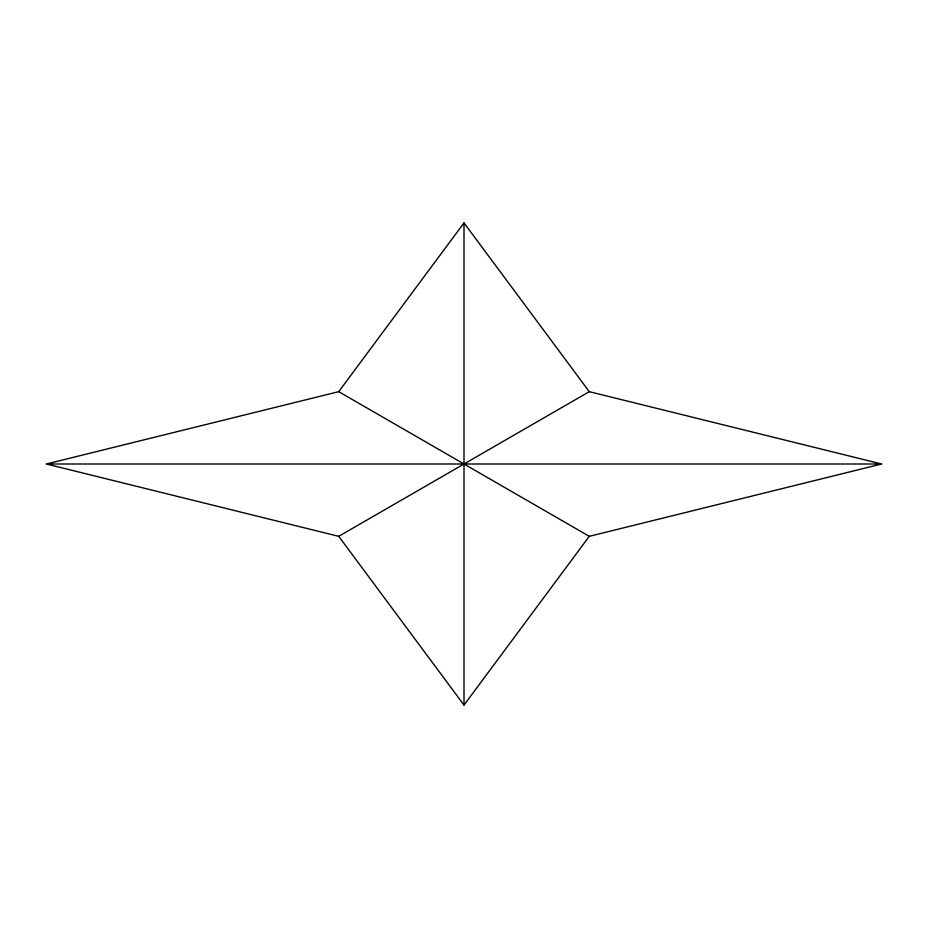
<?xml version="1.0" encoding="UTF-8"?>
<svg xmlns="http://www.w3.org/2000/svg" width="928" height="928" viewBox="0 0 928 928"><rect width="100%" height="100%" fill="white"/><g stroke="black" fill="none" stroke-linecap="round" stroke-linejoin="round"><path stroke-width="1.39" d="M338.72 391.674L464 222.906L589.28 391.674L881.6 464L589.28 536.326L464 705.094L338.72 536.326L46.4 464L338.72 391.674L589.28 536.326M338.72 536.326L589.28 391.674M46.4 464L881.6 464M464 222.906L464 705.094"/></g></svg>
